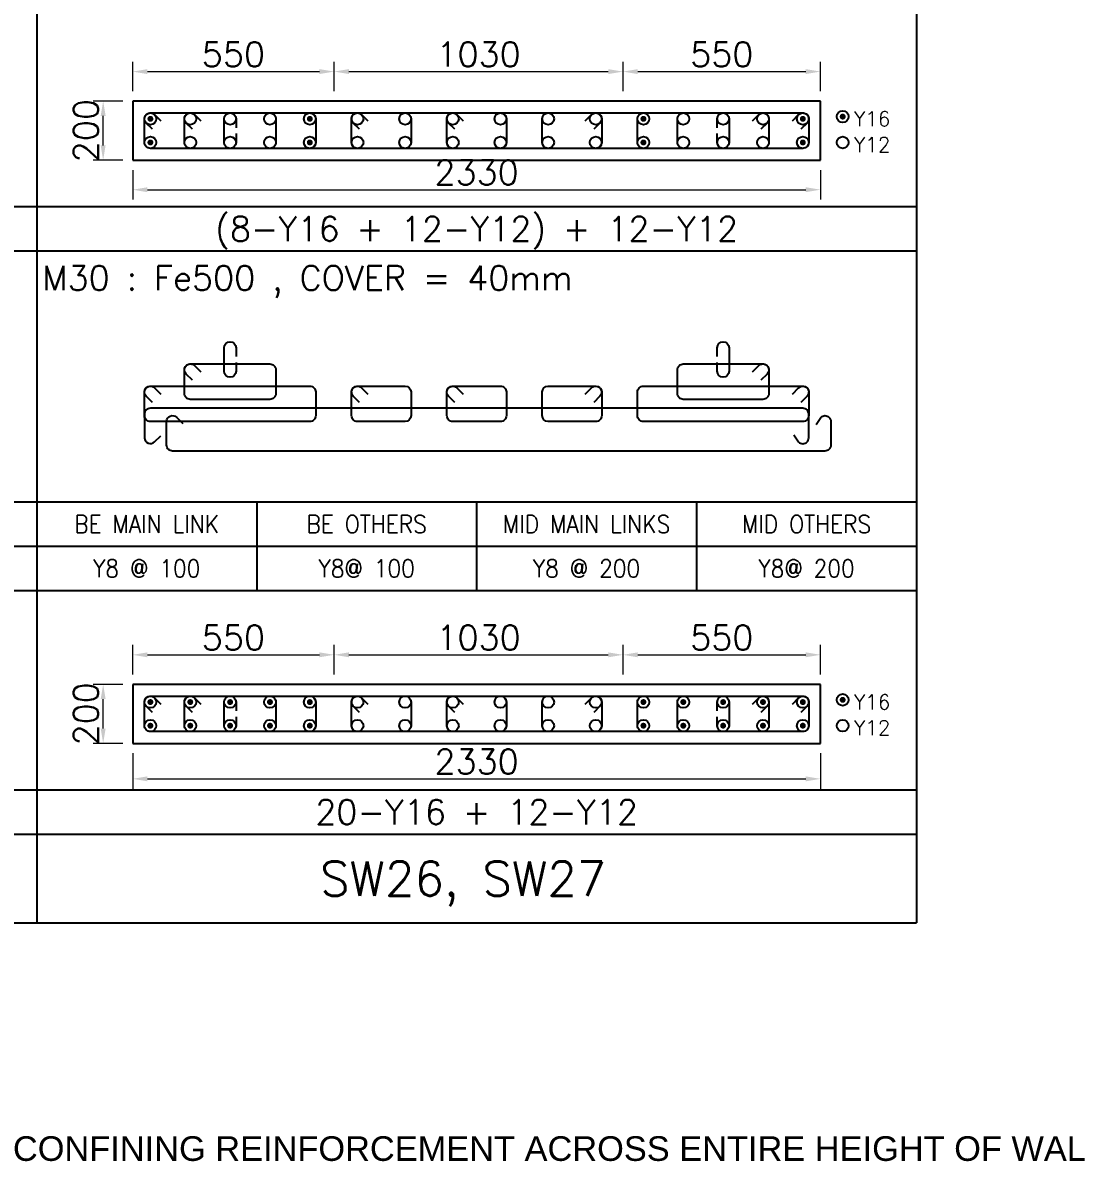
# Model space of a CAD drawing. Header units: millimetres. Extents: x -28339001 to -28288919, y 786803 to 887141.
# Drawn here: x -28324686 to -28313960, y 786803 to 798369 of the extents above; entities that cross this region are included whole.
import ezdxf
from ezdxf.enums import TextEntityAlignment as Align

# ---------------------------------------------------------------- set-up
doc = ezdxf.new("R2010")
doc.units = ezdxf.units.MM
doc.header["$LTSCALE"] = 1000
doc.header["$MEASUREMENT"] = 0
doc.header["$PDMODE"] = 34
doc.header["$PDSIZE"] = -8
doc.layers.get('0').update_dxf_attribs({"lineweight": 5})
for name, color, linetype in [('04 NORMAL TEXT.', 4, 'Continuous'), ('09 COL TEXT-SCH', 2, 'Continuous'), ('14 REINF', 6, 'Continuous'), ('22 TABLE FRAME', 5, 'Continuous'), ('23 STIRRUPS', 5, 'Continuous'), ('SUB TITLE', 3, 'Continuous'), ('TEXT', 4, 'Continuous')]:
    doc.layers.add(name, color=color, linetype=linetype)
doc.layers.add('19 COLUMN', color=1, linetype='Continuous', lineweight=25)
doc.styles.add('ROMANS', font='simplex.shx')
doc.styles.add('SC-COL1', font='SansSerif')
doc.dimstyles.new('D 50', dxfattribs={"dimscale": 100, "dimtxt": 3, "dimasz": 1.5, "dimexe": 1, "dimexo": 1, "dimgap": 0.5, "dimtad": 1, "dimdec": 0, "dimdsep": 46, "dimtxsty": 'ROMANS', "dimcen": 2.5, "dimclrd": 5, "dimclre": 5, "dimclrt": 4, "dimadec": 0, "dimazin": 0, "dimtfac": 1, "dimtdec": 0, "dimtmove": 0, "dimatfit": 3, "dimfxl": 1, "dimlwd": 0, "dimlwe": 0, "dimarcsym": 0})

# ---------------------------------------------------------------- blocks, each defined once
blk = doc.blocks.new('*D37')
at = {"color": 5, "lineweight": 0, "transparency": 16777216}
for p, q in [((-28323568.5659, 790948.0245), (-28323568.5659, 790588.0245)), ((-28316578.5659, 790948.0245), (-28316578.5659, 790588.0245)), ((-28323418.5659, 790688.0245), (-28316728.5659, 790688.0245))]:
    blk.add_line(p, q, dxfattribs=at)
at = {"color": 5, "transparency": 16777216}
for points in [[(-28323418.5659, 790713.0245), (-28323418.5659, 790663.0245), (-28323568.5659, 790688.0245)], [(-28316728.5659, 790663.0245), (-28316728.5659, 790713.0245), (-28316578.5659, 790688.0245)]]:
    blk.add_solid(points, dxfattribs=at)
at = {"layer": 'Defpoints', "color": 0, "transparency": 16777216}
for p in [(-28323568.5659, 791048.0245), (-28316578.5659, 791048.0245), (-28316578.5659, 790688.0245)]:
    blk.add_point(p, dxfattribs=at)
at = {"color": 4, "transparency": 16777216, "insert": (-28320073.5659, 790863.0245), "char_height": 250, "attachment_point": 5, "style": 'ROMANS'}
blk.add_mtext('2330', dxfattribs=at)
blk = doc.blocks.new('*D38')
at = {"color": 5, "lineweight": 0, "transparency": 16777216}
for p, q in [((-28323668.5659, 791648.0245), (-28323968.5659, 791648.0245)), ((-28323868.5659, 791198.0245), (-28323868.5659, 791498.0245)), ((-28323668.5659, 791048.0245), (-28323968.5659, 791048.0245))]:
    blk.add_line(p, q, dxfattribs=at)
at = {"color": 5, "transparency": 16777216}
for points in [[(-28323843.5659, 791498.0245), (-28323893.5659, 791498.0245), (-28323868.5659, 791648.0245)], [(-28323893.5659, 791198.0245), (-28323843.5659, 791198.0245), (-28323868.5659, 791048.0245)]]:
    blk.add_solid(points, dxfattribs=at)
at = {"layer": 'Defpoints', "color": 0, "transparency": 16777216}
for p in [(-28323868.5659, 791648.0245), (-28323568.5659, 791648.0245), (-28323568.5659, 791048.0245)]:
    blk.add_point(p, dxfattribs=at)
at = {"color": 4, "transparency": 16777216, "insert": (-28324043.5659, 791348.0245), "char_height": 250, "attachment_point": 5, "rotation": 90, "style": 'ROMANS'}
blk.add_mtext('200', dxfattribs=at)
blk = doc.blocks.new('*D39')
at = {"color": 5, "lineweight": 0, "transparency": 16777216}
for p, q in [((-28323568.5659, 791748.0245), (-28323568.5659, 792048.0245)), ((-28321521.4607, 791748.0245), (-28321521.4607, 792048.0245)), ((-28323418.5659, 791948.0245), (-28321671.4607, 791948.0245))]:
    blk.add_line(p, q, dxfattribs=at)
at = {"color": 5, "transparency": 16777216}
for points in [[(-28323418.5659, 791973.0245), (-28323418.5659, 791923.0245), (-28323568.5659, 791948.0245)], [(-28321671.4607, 791923.0245), (-28321671.4607, 791973.0245), (-28321521.4607, 791948.0245)]]:
    blk.add_solid(points, dxfattribs=at)
at = {"layer": 'Defpoints', "color": 0, "transparency": 16777216}
for p in [(-28321521.4607, 791948.0245), (-28323568.5659, 791648.0245), (-28321521.4607, 791648.0245)]:
    blk.add_point(p, dxfattribs=at)
at = {"color": 4, "transparency": 16777216, "insert": (-28322545.0133, 792123.0245), "char_height": 250, "attachment_point": 5, "style": 'ROMANS'}
blk.add_mtext('550', dxfattribs=at)
blk = doc.blocks.new('*D40')
at = {"color": 5, "lineweight": 0, "transparency": 16777216}
for p, q in [((-28321521.4607, 791748.0245), (-28321521.4607, 792048.0245)), ((-28318585.9465, 791748.0245), (-28318585.9465, 792048.0245)), ((-28321371.4607, 791948.0245), (-28318735.9465, 791948.0245))]:
    blk.add_line(p, q, dxfattribs=at)
at = {"color": 5, "transparency": 16777216}
for points in [[(-28321371.4607, 791973.0245), (-28321371.4607, 791923.0245), (-28321521.4607, 791948.0245)], [(-28318735.9465, 791923.0245), (-28318735.9465, 791973.0245), (-28318585.9465, 791948.0245)]]:
    blk.add_solid(points, dxfattribs=at)
at = {"layer": 'Defpoints', "color": 0, "transparency": 16777216}
for p in [(-28318585.9465, 791948.0245), (-28321521.4607, 791648.0245), (-28318585.9465, 791648.0245)]:
    blk.add_point(p, dxfattribs=at)
at = {"color": 4, "transparency": 16777216, "insert": (-28320053.7036, 792123.0245), "char_height": 250, "attachment_point": 5, "style": 'ROMANS'}
blk.add_mtext('1030', dxfattribs=at)
blk = doc.blocks.new('*D41')
at = {"color": 5, "lineweight": 0, "transparency": 16777216}
for p, q in [((-28318585.9465, 791748.0245), (-28318585.9465, 792048.0245)), ((-28316578.5659, 791748.0245), (-28316578.5659, 792048.0245)), ((-28318435.9465, 791948.0245), (-28316728.5659, 791948.0245))]:
    blk.add_line(p, q, dxfattribs=at)
at = {"color": 5, "transparency": 16777216}
for points in [[(-28318435.9465, 791973.0245), (-28318435.9465, 791923.0245), (-28318585.9465, 791948.0245)], [(-28316728.5659, 791923.0245), (-28316728.5659, 791973.0245), (-28316578.5659, 791948.0245)]]:
    blk.add_solid(points, dxfattribs=at)
at = {"layer": 'Defpoints', "color": 0, "transparency": 16777216}
for p in [(-28316578.5659, 791948.0245), (-28318585.9465, 791648.0245), (-28316578.5659, 791648.0245)]:
    blk.add_point(p, dxfattribs=at)
at = {"color": 4, "transparency": 16777216, "insert": (-28317582.2562, 792123.0245), "char_height": 250, "attachment_point": 5, "style": 'ROMANS'}
blk.add_mtext('550', dxfattribs=at)
blk = doc.blocks.new('*D42')
at = {"color": 5, "lineweight": 0, "transparency": 16777216}
for p, q in [((-28323568.5659, 796873.0245), (-28323568.5659, 796573.0245)), ((-28316578.5659, 796873.0245), (-28316578.5659, 796573.0245)), ((-28323418.5659, 796673.0245), (-28316728.5659, 796673.0245))]:
    blk.add_line(p, q, dxfattribs=at)
at = {"color": 5, "transparency": 16777216}
for points in [[(-28323418.5659, 796698.0245), (-28323418.5659, 796648.0245), (-28323568.5659, 796673.0245)], [(-28316728.5659, 796648.0245), (-28316728.5659, 796698.0245), (-28316578.5659, 796673.0245)]]:
    blk.add_solid(points, dxfattribs=at)
at = {"layer": 'Defpoints', "color": 0, "transparency": 16777216}
for p in [(-28323568.5659, 796973.0245), (-28316578.5659, 796973.0245), (-28316578.5659, 796673.0245)]:
    blk.add_point(p, dxfattribs=at)
at = {"color": 4, "transparency": 16777216, "insert": (-28320073.5659, 796848.0245), "char_height": 250, "attachment_point": 5, "style": 'ROMANS'}
blk.add_mtext('2330', dxfattribs=at)
blk = doc.blocks.new('*D99')
at = {"color": 5, "lineweight": 0, "transparency": 16777216}
for p, q in [((-28323668.5659, 797573.0245), (-28323968.5659, 797573.0245)), ((-28323868.5659, 797123.0245), (-28323868.5659, 797423.0245)), ((-28323668.5659, 796973.0245), (-28323968.5659, 796973.0245))]:
    blk.add_line(p, q, dxfattribs=at)
at = {"color": 5, "transparency": 16777216}
for points in [[(-28323843.5659, 797423.0245), (-28323893.5659, 797423.0245), (-28323868.5659, 797573.0245)], [(-28323893.5659, 797123.0245), (-28323843.5659, 797123.0245), (-28323868.5659, 796973.0245)]]:
    blk.add_solid(points, dxfattribs=at)
at = {"layer": 'Defpoints', "color": 0, "transparency": 16777216}
for p in [(-28323868.5659, 797573.0245), (-28323568.5659, 797573.0245), (-28323568.5659, 796973.0245)]:
    blk.add_point(p, dxfattribs=at)
at = {"color": 4, "transparency": 16777216, "insert": (-28324043.5659, 797273.0245), "char_height": 250, "attachment_point": 5, "rotation": 90, "style": 'ROMANS'}
blk.add_mtext('200', dxfattribs=at)
blk = doc.blocks.new('*D100')
at = {"color": 5, "lineweight": 0, "transparency": 16777216}
for p, q in [((-28323568.5659, 797673.0245), (-28323568.5659, 797973.0245)), ((-28321521.4607, 797673.0245), (-28321521.4607, 797973.0245)), ((-28323418.5659, 797873.0245), (-28321671.4607, 797873.0245))]:
    blk.add_line(p, q, dxfattribs=at)
at = {"color": 5, "transparency": 16777216}
for points in [[(-28323418.5659, 797898.0245), (-28323418.5659, 797848.0245), (-28323568.5659, 797873.0245)], [(-28321671.4607, 797848.0245), (-28321671.4607, 797898.0245), (-28321521.4607, 797873.0245)]]:
    blk.add_solid(points, dxfattribs=at)
at = {"layer": 'Defpoints', "color": 0, "transparency": 16777216}
for p in [(-28321521.4607, 797873.0245), (-28323568.5659, 797573.0245), (-28321521.4607, 797573.0245)]:
    blk.add_point(p, dxfattribs=at)
at = {"color": 4, "transparency": 16777216, "insert": (-28322545.0133, 798048.0245), "char_height": 250, "attachment_point": 5, "style": 'ROMANS'}
blk.add_mtext('550', dxfattribs=at)
blk = doc.blocks.new('*D101')
at = {"color": 5, "lineweight": 0, "transparency": 16777216}
for p, q in [((-28321521.4607, 797673.0245), (-28321521.4607, 797973.0245)), ((-28318585.9465, 797673.0245), (-28318585.9465, 797973.0245)), ((-28321371.4607, 797873.0245), (-28318735.9465, 797873.0245))]:
    blk.add_line(p, q, dxfattribs=at)
at = {"color": 5, "transparency": 16777216}
for points in [[(-28321371.4607, 797898.0245), (-28321371.4607, 797848.0245), (-28321521.4607, 797873.0245)], [(-28318735.9465, 797848.0245), (-28318735.9465, 797898.0245), (-28318585.9465, 797873.0245)]]:
    blk.add_solid(points, dxfattribs=at)
at = {"layer": 'Defpoints', "color": 0, "transparency": 16777216}
for p in [(-28318585.9465, 797873.0245), (-28321521.4607, 797573.0245), (-28318585.9465, 797573.0245)]:
    blk.add_point(p, dxfattribs=at)
at = {"color": 4, "transparency": 16777216, "insert": (-28320053.7036, 798048.0245), "char_height": 250, "attachment_point": 5, "style": 'ROMANS'}
blk.add_mtext('1030', dxfattribs=at)
blk = doc.blocks.new('*D102')
at = {"color": 5, "lineweight": 0, "transparency": 16777216}
for p, q in [((-28318585.9465, 797673.0245), (-28318585.9465, 797973.0245)), ((-28316578.5659, 797673.0245), (-28316578.5659, 797973.0245)), ((-28318435.9465, 797873.0245), (-28316728.5659, 797873.0245))]:
    blk.add_line(p, q, dxfattribs=at)
at = {"color": 5, "transparency": 16777216}
for points in [[(-28318435.9465, 797898.0245), (-28318435.9465, 797848.0245), (-28318585.9465, 797873.0245)], [(-28316728.5659, 797848.0245), (-28316728.5659, 797898.0245), (-28316578.5659, 797873.0245)]]:
    blk.add_solid(points, dxfattribs=at)
at = {"layer": 'Defpoints', "color": 0, "transparency": 16777216}
for p in [(-28316578.5659, 797873.0245), (-28318585.9465, 797573.0245), (-28316578.5659, 797573.0245)]:
    blk.add_point(p, dxfattribs=at)
at = {"color": 4, "transparency": 16777216, "insert": (-28317582.2562, 798048.0245), "char_height": 250, "attachment_point": 5, "style": 'ROMANS'}
blk.add_mtext('550', dxfattribs=at)

msp = doc.modelspace()

# ---------------------------------------------------------------- linework, layer by layer
at = {"layer": '14 REINF', "color": 6, "const_width": 30}
for points in [[(-28323403.6, 797393, 1), (-28323373.6, 797393, 1)], [(-28321783.6, 797393, 1), (-28321753.6, 797393, 1)], [(-28318393.6, 797393, 1), (-28318363.6, 797393, 1)], [(-28316773.6, 797393, 1), (-28316743.6, 797393, 1)], [(-28316368.6, 797415.5, 1), (-28316338.6, 797415.5, 1)], [(-28323403.6, 797153, 1), (-28323373.6, 797153, 1)], [(-28321783.6, 797153, 1), (-28321753.6, 797153, 1)], [(-28318393.6, 797153, 1), (-28318363.6, 797153, 1)], [(-28316773.6, 797153, 1), (-28316743.6, 797153, 1)], [(-28323403.6, 791468, 1), (-28323373.6, 791468, 1)], [(-28322998.6, 791468, 1), (-28322968.6, 791468, 1)], [(-28322593.6, 791468, 1), (-28322563.6, 791468, 1)], [(-28322188.6, 791468, 1), (-28322158.6, 791468, 1)], [(-28321783.6, 791468, 1), (-28321753.6, 791468, 1)], [(-28318393.6, 791468, 1), (-28318363.6, 791468, 1)], [(-28317988.6, 791468, 1), (-28317958.6, 791468, 1)], [(-28317583.6, 791468, 1), (-28317553.6, 791468, 1)], [(-28317178.6, 791468, 1), (-28317148.6, 791468, 1)], [(-28316773.6, 791468, 1), (-28316743.6, 791468, 1)], [(-28316368.6, 791490.5, 1), (-28316338.6, 791490.5, 1)], [(-28323403.6, 791228, 1), (-28323373.6, 791228, 1)], [(-28322998.6, 791228, 1), (-28322968.6, 791228, 1)], [(-28322593.6, 791228, 1), (-28322563.6, 791228, 1)], [(-28322188.6, 791228, 1), (-28322158.6, 791228, 1)], [(-28321783.6, 791228, 1), (-28321753.6, 791228, 1)], [(-28318393.6, 791228, 1), (-28318363.6, 791228, 1)], [(-28317988.6, 791228, 1), (-28317958.6, 791228, 1)], [(-28317583.6, 791228, 1), (-28317553.6, 791228, 1)], [(-28317178.6, 791228, 1), (-28317148.6, 791228, 1)], [(-28316773.6, 791228, 1), (-28316743.6, 791228, 1)]]:
    msp.add_lwpolyline(points, format="xyb", close=True, dxfattribs=at)
at = {"layer": '14 REINF', "color": 6}
for centre in [(-28323388.6, 797393), (-28322983.6, 797393), (-28322578.6, 797393), (-28322173.6, 797393), (-28321768.6, 797393), (-28321284.3, 797393), (-28320800, 797393), (-28320315.7, 797393), (-28319831.4, 797393), (-28319347.1, 797393), (-28318862.9, 797393), (-28318378.6, 797393), (-28317973.6, 797393), (-28317568.6, 797393), (-28317163.6, 797393), (-28316758.6, 797393), (-28316353.6, 797415.5), (-28323388.6, 797153), (-28322983.6, 797153), (-28322578.6, 797153), (-28322173.6, 797153), (-28321768.6, 797153), (-28321284.3, 797153), (-28320800, 797153), (-28320315.7, 797153), (-28319831.4, 797153), (-28319347.1, 797153), (-28318862.9, 797153), (-28318378.6, 797153), (-28317973.6, 797153), (-28317568.6, 797153), (-28317163.6, 797153), (-28316758.6, 797153), (-28316353.6, 797153), (-28316353.6, 791490.5), (-28323388.6, 791468), (-28322983.6, 791468), (-28322578.6, 791468), (-28322173.6, 791468), (-28321768.6, 791468), (-28321284.3, 791468), (-28320800, 791468), (-28320315.7, 791468), (-28319831.4, 791468), (-28319347.1, 791468), (-28318862.9, 791468), (-28318378.6, 791468), (-28317973.6, 791468), (-28317568.6, 791468), (-28317163.6, 791468), (-28316758.6, 791468), (-28323388.6, 791228), (-28322983.6, 791228), (-28322578.6, 791228), (-28322173.6, 791228), (-28321768.6, 791228), (-28321284.3, 791228), (-28320800, 791228), (-28320315.7, 791228), (-28319831.4, 791228), (-28319347.1, 791228), (-28318862.9, 791228), (-28318378.6, 791228), (-28317973.6, 791228), (-28317568.6, 791228), (-28317163.6, 791228), (-28316758.6, 791228), (-28316353.6, 791228)]:
    msp.add_circle(centre, 60, dxfattribs=at)
at = {"layer": '19 COLUMN', "color": 4}
for points in [[(-28316578.6, 797573), (-28323568.6, 797573)], [(-28323568.6, 797573), (-28323568.6, 796973)], [(-28316578.6, 796973), (-28316578.6, 797573)], [(-28323568.6, 796973), (-28316578.6, 796973)], [(-28316578.6, 791648), (-28323568.6, 791648)], [(-28323568.6, 791648), (-28323568.6, 791048)], [(-28316578.6, 791048), (-28316578.6, 791648)], [(-28323568.6, 791048), (-28316578.6, 791048)]]:
    msp.add_lwpolyline(points, dxfattribs=at)
at = {"layer": '22 TABLE FRAME', "color": 5, "linetype": 'Continuous'}
for p, q in [((-28324543.6, 863850.8), (-28324543.6, 789225.8)), ((-28315603.6, 863850.8), (-28315603.6, 789225.8)), ((-28332493.6, 796500.8), (-28315603.6, 796500.8)), ((-28336993.6, 796050.8), (-28315603.6, 796050.8)), ((-28332493.6, 793500.8), (-28315603.6, 793500.8)), ((-28322308.6, 793500.8), (-28322308.6, 792600.8)), ((-28320073.6, 793500.8), (-28320073.6, 792600.8)), ((-28317838.6, 793500.8), (-28317838.6, 792600.8)), ((-28332493.6, 793050.8), (-28315603.6, 793050.8)), ((-28332493.6, 792600.8), (-28315603.6, 792600.8)), ((-28332493.6, 790575.8), (-28315603.6, 790575.8)), ((-28336993.6, 790125.8), (-28315603.6, 790125.8)), ((-28336993.6, 789225.8), (-28315603.6, 789225.8)), ((-28336993.6, 789225.8), (-28315603.6, 789225.8))]:
    msp.add_line(p, q, dxfattribs=at)
at = {"layer": '23 STIRRUPS', "color": 5}
for points in [[(-28323367.4, 797287), (-28323431, 797350.6, -0.668178), (-28323388.6, 797453), (-28316758.6, 797453, -0.4142136), (-28316698.6, 797393), (-28316698.6, 797153, -0.4142136), (-28316758.6, 797093), (-28323388.6, 797093, -0.4142136), (-28323448.6, 797153), (-28323448.6, 797393, -0.6681793), (-28323346.1, 797435.5), (-28323282.5, 797371.8)], [(-28323367.4, 797287), (-28323431, 797350.6, -0.668178), (-28323388.6, 797453), (-28321768.6, 797453, -0.4142136), (-28321708.6, 797393), (-28321708.6, 797153, -0.4142136), (-28321768.6, 797093), (-28323388.6, 797093, -0.4142136), (-28323448.6, 797153), (-28323448.6, 797393, -0.6681793), (-28323346.1, 797435.5), (-28323282.5, 797371.8)], [(-28322962.4, 797287), (-28323026, 797350.6, -0.668178), (-28322983.6, 797453), (-28322173.6, 797453, -0.4142136), (-28322113.6, 797393), (-28322113.6, 797153, -0.4142136), (-28322173.6, 797093), (-28322983.6, 797093, -0.4142136), (-28323043.6, 797153), (-28323043.6, 797393, -0.6681793), (-28322941.1, 797435.5), (-28322877.5, 797371.8)], [(-28322518.6, 797243), (-28322518.6, 797153, -1), (-28322638.6, 797153), (-28322638.6, 797393, -1), (-28322518.6, 797393), (-28322518.6, 797303)], [(-28321263.1, 797287), (-28321326.7, 797350.6, -0.6682232), (-28321284.3, 797453), (-28320800, 797453, -0.4141037), (-28320740, 797393), (-28320740, 797153, -0.4141037), (-28320800, 797093), (-28321284.3, 797093, -0.4142502), (-28321344.3, 797153), (-28321344.3, 797393, -0.6681793), (-28321241.9, 797435.5), (-28321178.2, 797371.8)], [(-28320294.5, 797287), (-28320358.2, 797350.6, -0.6683588), (-28320315.7, 797453), (-28319831.4, 797453, -0.41436), (-28319771.4, 797393), (-28319771.4, 797153, -0.41436), (-28319831.4, 797093), (-28320315.7, 797093, -0.41436), (-28320375.7, 797153), (-28320375.7, 797393, -0.6681793), (-28320273.3, 797435.5), (-28320209.7, 797371.8)], [(-28318968.9, 797371.8), (-28318905.3, 797435.5, -0.6681793), (-28318802.8, 797393), (-28318802.8, 797153, -0.4142502), (-28318862.8, 797093), (-28319347.1, 797093, -0.4141037), (-28319407.1, 797153), (-28319407.1, 797393, -0.4141037), (-28319347.1, 797453), (-28318862.8, 797453, -0.6682232), (-28318820.4, 797350.6), (-28318884.1, 797287)], [(-28316864.6, 797371.8), (-28316801, 797435.5, -0.6681793), (-28316698.6, 797393), (-28316698.6, 797153, -0.4142136), (-28316758.6, 797093), (-28318378.6, 797093, -0.4142136), (-28318438.6, 797153), (-28318438.6, 797393, -0.4142136), (-28318378.6, 797453), (-28316758.6, 797453, -0.668178), (-28316716.1, 797350.6), (-28316779.8, 797287)], [(-28317269.6, 797371.8), (-28317206, 797435.5, -0.6681793), (-28317103.6, 797393), (-28317103.6, 797153, -0.4142136), (-28317163.6, 797093), (-28317973.6, 797093, -0.4142136), (-28318033.6, 797153), (-28318033.6, 797393, -0.4142136), (-28317973.6, 797453), (-28317163.6, 797453, -0.668178), (-28317121.1, 797350.6), (-28317184.8, 797287)], [(-28317628.6, 797303), (-28317628.6, 797393, -1), (-28317508.6, 797393), (-28317508.6, 797153, -1), (-28317628.6, 797153), (-28317628.6, 797243)], [(-28322518.6, 794918), (-28322518.6, 794828, -1), (-28322638.6, 794828), (-28322638.6, 795068, -1), (-28322518.6, 795068), (-28322518.6, 794978)], [(-28317628.6, 794978), (-28317628.6, 795068, -1), (-28317508.6, 795068), (-28317508.6, 794828, -1), (-28317628.6, 794828), (-28317628.6, 794918)], [(-28322962.4, 794737), (-28323026, 794800.6, -0.668178), (-28322983.6, 794903), (-28322173.6, 794903, -0.4142136), (-28322113.6, 794843), (-28322113.6, 794603, -0.4142136), (-28322173.6, 794543), (-28322983.6, 794543, -0.4142136), (-28323043.6, 794603), (-28323043.6, 794843, -0.6681793), (-28322941.1, 794885.5), (-28322877.5, 794821.8)], [(-28317269.6, 794821.8), (-28317206, 794885.5, -0.6681793), (-28317103.6, 794843), (-28317103.6, 794603, -0.4142136), (-28317163.6, 794543), (-28317973.6, 794543, -0.4142136), (-28318033.6, 794603), (-28318033.6, 794843, -0.4142136), (-28317973.6, 794903), (-28317163.6, 794903, -0.668178), (-28317121.1, 794800.6), (-28317184.8, 794737)], [(-28323367.4, 794512), (-28323431, 794575.6, -0.668178), (-28323388.6, 794678), (-28321768.6, 794678, -0.4142136), (-28321708.6, 794618), (-28321708.6, 794378, -0.4142136), (-28321768.6, 794318), (-28323388.6, 794318, -0.4142136), (-28323448.6, 794378), (-28323448.6, 794618, -0.6681793), (-28323346.1, 794660.5), (-28323282.5, 794596.8)], [(-28321263.1, 794512), (-28321326.7, 794575.6, -0.6682232), (-28321284.3, 794678), (-28320800, 794678, -0.4141037), (-28320740, 794618), (-28320740, 794378, -0.4141037), (-28320800, 794318), (-28321284.3, 794318, -0.4142502), (-28321344.3, 794378), (-28321344.3, 794618, -0.6681793), (-28321241.9, 794660.5), (-28321178.2, 794596.8)], [(-28320294.5, 794512), (-28320358.2, 794575.6, -0.6683588), (-28320315.7, 794678), (-28319831.4, 794678, -0.41436), (-28319771.4, 794618), (-28319771.4, 794378, -0.41436), (-28319831.4, 794318), (-28320315.7, 794318, -0.41436), (-28320375.7, 794378), (-28320375.7, 794618, -0.6681793), (-28320273.3, 794660.5), (-28320209.7, 794596.8)], [(-28318968.9, 794596.8), (-28318905.3, 794660.5, -0.6681793), (-28318802.8, 794618), (-28318802.8, 794378, -0.4142502), (-28318862.8, 794318), (-28319347.1, 794318, -0.4141037), (-28319407.1, 794378), (-28319407.1, 794618, -0.4141037), (-28319347.1, 794678), (-28318862.8, 794678, -0.6682232), (-28318820.4, 794575.6), (-28318884.1, 794512)], [(-28316864.6, 794596.8), (-28316801, 794660.5, -0.6681793), (-28316698.6, 794618), (-28316698.6, 794378, -0.4142136), (-28316758.6, 794318), (-28318378.6, 794318, -0.4142136), (-28318438.6, 794378), (-28318438.6, 794618, -0.4142136), (-28318378.6, 794678), (-28316758.6, 794678, -0.668178), (-28316716.1, 794575.6), (-28316779.8, 794512)], [(-28316848.6, 794183), (-28316801, 794110.6, 0.1989119), (-28316758.6, 794093, 0.4142136), (-28316698.6, 794153), (-28316698.6, 794393, 0.4142136), (-28316758.6, 794453), (-28323388.6, 794453, 0.4142136), (-28323448.6, 794393), (-28323448.6, 794153, 0.6681793), (-28323346.1, 794110.6), (-28323282.5, 794174.2)], [(-28316623.6, 794288), (-28316576, 794360.5, -0.1989119), (-28316533.6, 794378, -0.4142136), (-28316473.6, 794318), (-28316473.6, 794078, -0.4142136), (-28316533.6, 794018), (-28323163.6, 794018, -0.4142136), (-28323223.6, 794078), (-28323223.6, 794318, -0.6681793), (-28323121.1, 794360.5), (-28323057.5, 794296.8)], [(-28323367.4, 791362), (-28323431, 791425.6, -0.668178), (-28323388.6, 791528), (-28316758.6, 791528, -0.4142136), (-28316698.6, 791468), (-28316698.6, 791228, -0.4142136), (-28316758.6, 791168), (-28323388.6, 791168, -0.4142136), (-28323448.6, 791228), (-28323448.6, 791468, -0.6681793), (-28323346.1, 791510.5), (-28323282.5, 791446.8)], [(-28323367.4, 791362), (-28323431, 791425.6, -0.668178), (-28323388.6, 791528), (-28321768.6, 791528, -0.4142136), (-28321708.6, 791468), (-28321708.6, 791228, -0.4142136), (-28321768.6, 791168), (-28323388.6, 791168, -0.4142136), (-28323448.6, 791228), (-28323448.6, 791468, -0.6681793), (-28323346.1, 791510.5), (-28323282.5, 791446.8)], [(-28322962.4, 791362), (-28323026, 791425.6, -0.668178), (-28322983.6, 791528), (-28322173.6, 791528, -0.4142136), (-28322113.6, 791468), (-28322113.6, 791228, -0.4142136), (-28322173.6, 791168), (-28322983.6, 791168, -0.4142136), (-28323043.6, 791228), (-28323043.6, 791468, -0.6681793), (-28322941.1, 791510.5), (-28322877.5, 791446.8)], [(-28322518.6, 791318), (-28322518.6, 791228, -1), (-28322638.6, 791228), (-28322638.6, 791468, -1), (-28322518.6, 791468), (-28322518.6, 791378)], [(-28321263.1, 791362), (-28321326.7, 791425.6, -0.6682232), (-28321284.3, 791528), (-28320800, 791528, -0.4141037), (-28320740, 791468), (-28320740, 791228, -0.4141037), (-28320800, 791168), (-28321284.3, 791168, -0.4142502), (-28321344.3, 791228), (-28321344.3, 791468, -0.6681793), (-28321241.9, 791510.5), (-28321178.2, 791446.8)], [(-28320294.5, 791362), (-28320358.2, 791425.6, -0.6683588), (-28320315.7, 791528), (-28319831.4, 791528, -0.41436), (-28319771.4, 791468), (-28319771.4, 791228, -0.41436), (-28319831.4, 791168), (-28320315.7, 791168, -0.41436), (-28320375.7, 791228), (-28320375.7, 791468, -0.6681793), (-28320273.3, 791510.5), (-28320209.7, 791446.8)], [(-28318968.9, 791446.8), (-28318905.3, 791510.5, -0.6681793), (-28318802.8, 791468), (-28318802.8, 791228, -0.4142502), (-28318862.8, 791168), (-28319347.1, 791168, -0.4141037), (-28319407.1, 791228), (-28319407.1, 791468, -0.4141037), (-28319347.1, 791528), (-28318862.8, 791528, -0.6682232), (-28318820.4, 791425.6), (-28318884.1, 791362)], [(-28316864.6, 791446.8), (-28316801, 791510.5, -0.6681793), (-28316698.6, 791468), (-28316698.6, 791228, -0.4142136), (-28316758.6, 791168), (-28318378.6, 791168, -0.4142136), (-28318438.6, 791228), (-28318438.6, 791468, -0.4142136), (-28318378.6, 791528), (-28316758.6, 791528, -0.668178), (-28316716.1, 791425.6), (-28316779.8, 791362)], [(-28317269.6, 791446.8), (-28317206, 791510.5, -0.6681793), (-28317103.6, 791468), (-28317103.6, 791228, -0.4142136), (-28317163.6, 791168), (-28317973.6, 791168, -0.4142136), (-28318033.6, 791228), (-28318033.6, 791468, -0.4142136), (-28317973.6, 791528), (-28317163.6, 791528, -0.668178), (-28317121.1, 791425.6), (-28317184.8, 791362)], [(-28317628.6, 791378), (-28317628.6, 791468, -1), (-28317508.6, 791468), (-28317508.6, 791228, -1), (-28317628.6, 791228), (-28317628.6, 791318)]]:
    msp.add_lwpolyline(points, format="xyb", dxfattribs=at)

# ---------------------------------------------------------------- texts
at = {"layer": '04 NORMAL TEXT.', "color": 4, "style": 'ROMANS', "width": 0.9}
for s, p in [('BE MAIN LINK', (-28323426.1, 793275.8)), ('BE OTHERS', (-28321191.1, 793275.8)), ('MID MAIN LINKS', (-28318956.1, 793275.8)), ('MID OTHERS', (-28316721.1, 793275.8)), ('Y8 @ 100', (-28323426.1, 792825.8)), ('Y8@ 100', (-28321191.1, 792825.8)), ('Y8 @ 200', (-28318956.1, 792825.8)), ('Y8@ 200', (-28316721.1, 792825.8))]:
    msp.add_text(s, height=180, dxfattribs=at).set_placement(p, align=Align.MIDDLE_CENTER)
at = {"layer": '09 COL TEXT-SCH', "color": 3, "linetype": 'Continuous', "style": 'ROMANS'}
for s, p in [('(8-Y16 + 12-Y12) + 12-Y12', (-28320073.6, 796275.8)), ('20-Y16 + 12-Y12', (-28320073.6, 790350.8))]:
    msp.add_text(s, height=250, dxfattribs=at).set_placement(p, align=Align.MIDDLE_CENTER)
at = {"layer": 'SUB TITLE', "style": 'ROMANS'}
msp.add_text('SW26, SW27', height=350, dxfattribs=at).set_placement((-28321665.2, 789500))
at = {"layer": 'TEXT', "style": 'ROMANS'}
for s, p in [('Y16', (-28316241.1, 797393.3)), ('Y12', (-28316241.1, 797130.8)), ('Y16', (-28316241.1, 791468.3)), ('Y12', (-28316241.1, 791205.8))]:
    msp.add_text(s, height=150, dxfattribs=at).set_placement(p, align=Align.MIDDLE_LEFT)
at = {"layer": 'TEXT'}
for s, style, p in [('M30 : Fe500 , COVER = 40mm', 'ROMANS', (-28324487.3, 795650.8)), ('1. BE = BOUNDARY ELEMENT AS PER IS 456 + IS 13920 - 2016. PROVIDE CONFINING REINFORCEMENT ACROSS ENTIRE HEIGHT OF WALL IN THE BOUNDARY ELEMENT', 'SC-COL1', (-28336993.6, 786806.9))]:
    msp.add_text(s, height=250, dxfattribs=dict(at, style=style)).set_placement(p)

# ---------------------------------------------------------------- dimensions: what is measured, and where the dimension line sits
for p1, p2, distance, text, override, picture, middle in [((-28323568.6, 797573), (-28321521.5, 797573), 300, '550', {"dimtxt": 2.5, "dimtxsty": 'ROMANS'}, '*D100', (-28322545, 798048)), ((-28321521.5, 797573), (-28318585.9, 797573), 300, '1030', {"dimtxt": 2.5, "dimtxsty": 'ROMANS'}, '*D101', (-28320053.7, 798048)), ((-28318585.9, 797573), (-28316578.6, 797573), 300, '550', {"dimtxt": 2.5, "dimtxsty": 'ROMANS'}, '*D102', (-28317582.3, 798048)), ((-28323568.6, 796973), (-28316578.6, 796973), -300, '2330', {"dimtxt": 2.5}, '*D42', (-28320073.6, 796848)), ((-28323568.6, 791648), (-28321521.5, 791648), 300, '550', {"dimtxt": 2.5, "dimtxsty": 'ROMANS'}, '*D39', (-28322545, 792123)), ((-28321521.5, 791648), (-28318585.9, 791648), 300, '1030', {"dimtxt": 2.5, "dimtxsty": 'ROMANS'}, '*D40', (-28320053.7, 792123)), ((-28318585.9, 791648), (-28316578.6, 791648), 300, '550', {"dimtxt": 2.5, "dimtxsty": 'ROMANS'}, '*D41', (-28317582.3, 792123)), ((-28323568.6, 791048), (-28316578.6, 791048), -360, '2330', {"dimtxt": 2.5}, '*D37', (-28320073.6, 790863))]:
    dim = msp.add_aligned_dim(p1=p1, p2=p2, distance=distance, text=text, dimstyle='D 50', override=override)
    dim.commit()
    dim.dimension.update_dxf_attribs({"geometry": picture, "text_midpoint": middle})
for base, p1, p2, picture, middle in [((-28323868.6, 797573), (-28323568.6, 796973), (-28323568.6, 797573), '*D99', (-28323868.6, 797273)), ((-28323868.6, 791648), (-28323568.6, 791048), (-28323568.6, 791648), '*D38', (-28323868.6, 791348))]:
    dim = msp.add_linear_dim(base=base, p1=p1, p2=p2, angle=90, text='200', dimstyle='D 50', override={"dimtxt": 2.5})
    dim.commit()
    dim.dimension.update_dxf_attribs({"geometry": picture, "text_midpoint": middle, "dimtype": 161})

doc.saveas('drawing.dxf')
